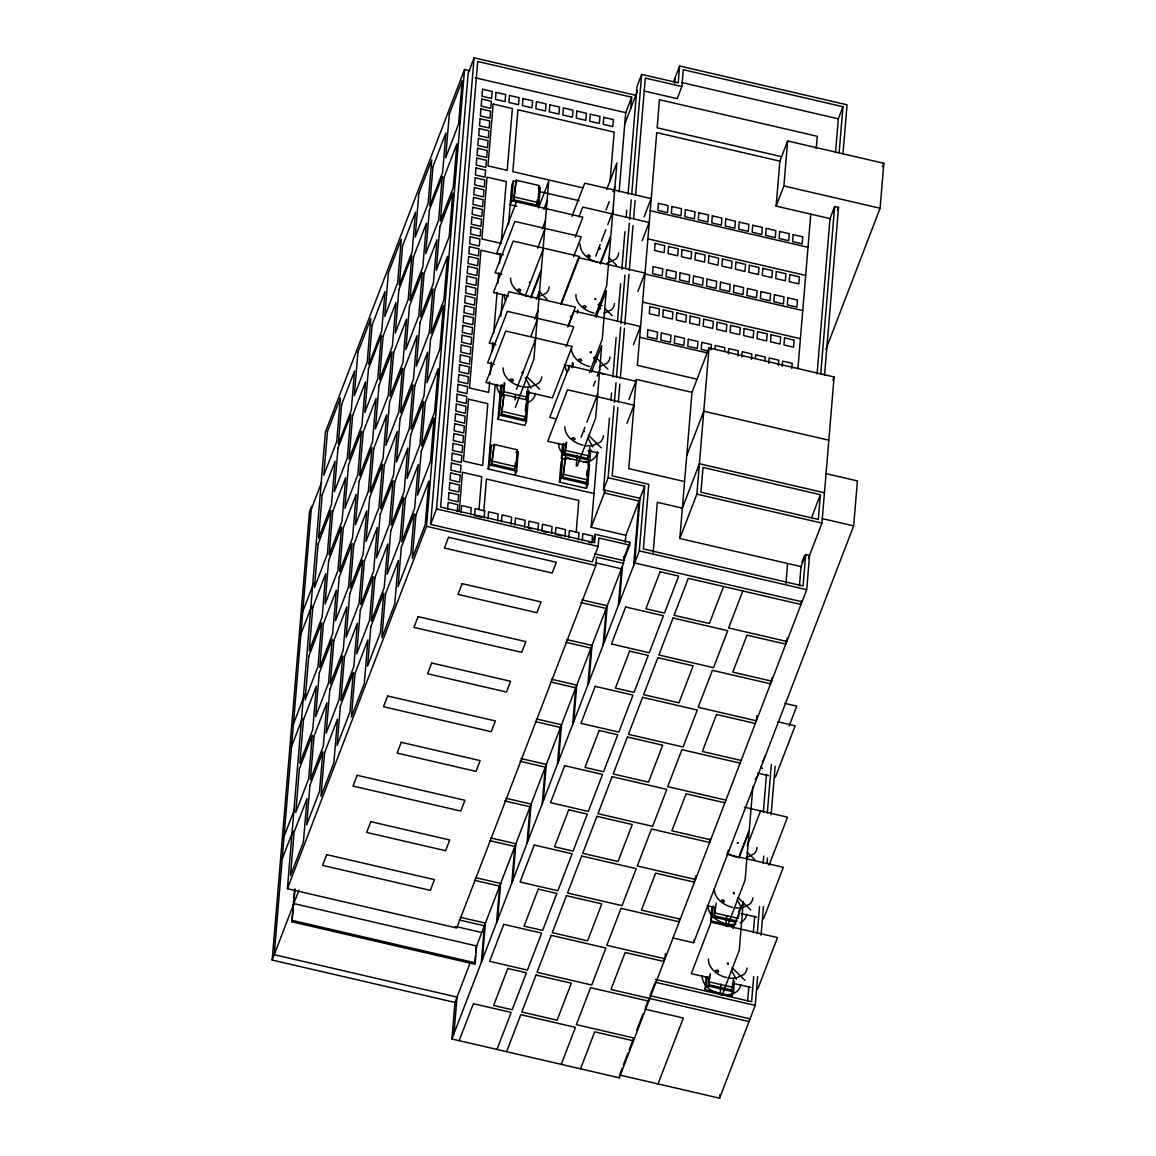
<?xml version="1.0" encoding="UTF-8"?>
<svg xmlns="http://www.w3.org/2000/svg" width="1156" height="1156" viewBox="0 0 1156 1156"><rect width="100%" height="100%" fill="white"/><g stroke="black" fill="none" stroke-linecap="round" stroke-linejoin="round"><path stroke-width="1.5" d="M799.446 585.846L801.05 566.613L805.703 554.504L809.547 555.4L806.7 589.69L619.327 1077.811L451.924 1038.998L454.958 1002.454L272.166 960.058L309.476 511.732L311.542 506.357L274.232 954.683L457.025 997.079L453.976 1033.609M475.694 952.371L476.127 947.313L623.489 563.405L596.554 557.163L595.846 565.587L456.736 927.993L287.411 888.718L325.428 431.954L464.539 69.562L469.784 70.776M293.841 903.587L476.633 945.969L475.232 962.832L474.711 964.176L291.919 921.794L294.65 888.978M291.919 921.794L295.026 889.412M287.411 888.718L426.521 526.327L464.539 69.562M594.646 553.854L623.72 560.602L629.659 545.126L598.88 537.988L598.172 546.427L592.233 561.888L430.61 524.405L468.166 73.262L474.09 57.8L635.728 95.283M430.61 524.405L436.549 508.943L474.09 57.8M447.574 509.449L448.167 502.412L457.776 504.652L457.198 511.675M459.221 511.342L462.472 472.284L481.72 476.749L478.989 509.565M461.042 512.57L461.634 505.548L471.258 507.773L470.665 514.796M489.638 381.682L488.742 392.419L469.495 387.954L480.968 250.216L500.201 254.681L499.464 263.626M490.231 374.53L491.271 362.001M492.167 351.279L492.904 342.335M493.655 333.39L497.08 292.251M497.817 283.307L498.713 272.57M501.285 241.676L506.285 181.593L487.052 177.143L481.893 238.974L501.14 243.439M483.844 510.692L486.474 479.046L578.838 500.461L576.194 532.107M484.133 517.917L484.725 510.894L475.102 508.669L474.509 515.692L477.11 516.298M594.011 493.54L488.179 468.989L495.202 384.587M500.895 316.253L502.687 294.679M508.524 224.553L511.805 185.09L513.351 181.059L516.718 181.839M488.179 468.989L489.725 464.958L491.358 445.291L494.725 446.072M516.905 206.332L510.172 204.771L511.718 200.739L513.351 181.059M491.762 464.004L494.204 444.453L517.296 449.8L515.894 466.663L514.854 469.35L491.762 464.004L494.204 444.453M513.755 199.786L516.197 180.22L539.288 185.581L537.887 202.445L536.846 205.132L513.755 199.786L516.197 180.22M487.991 518.813L488.569 511.79L498.193 514.015L497.6 521.053M528.986 390.974L526.457 421.376L524.896 425.408L497.961 419.166L500.794 385.179M497.961 419.166L499.508 415.134L502.036 384.717M501.56 414.166L503.987 394.615L501.56 414.166L524.636 419.527L525.677 416.839L527.078 399.976L503.192 394.499L504.175 382.694M503.192 394.499L504.926 383.373M501.458 521.934L502.036 514.911L511.66 517.137L511.068 524.174M515.027 400.063L515.475 394.745M514.998 467.674L515.417 462.617M536.846 205.132L537.265 200.075M515.417 471.662L515.114 475.246L516.66 471.215L518.307 451.534L517.267 454.221M474.711 964.176L475.419 955.752M538.653 206.982L540.285 187.315L539.26 190.003M514.926 525.055L515.504 518.033L525.127 520.272L524.549 527.295M524.636 419.527L524.925 416.146M525.344 411.088L525.908 404.34M526.977 391.422L526.283 399.846L528.162 387.043M481.344 962.341L484.378 925.797L459.12 919.945M482.37 959.653L485.419 923.109L460.16 917.257M496.56 922.676L499.609 886.132L474.35 880.28M497.6 919.988L500.635 883.444L475.391 877.592M538.017 530.416L538.595 523.393L528.971 521.154L528.393 528.191L531.601 528.928M511.79 883.011L514.839 846.467L489.58 840.614M512.831 880.323L515.865 843.779L490.606 837.927M541.861 531.312L542.453 524.275L552.062 526.515L551.484 533.537M527.02 843.345L530.069 806.801L504.811 800.935M528.061 840.643L531.095 804.114L505.837 798.247M559.403 482.124L561.05 462.443L562.596 458.412L560.963 478.078L559.403 482.124L586.352 488.367L587.898 484.335L589.531 464.654M566.454 459.394L561.397 458.224L562.582 443.918M568.694 370.585L569.142 365.209M561.397 458.224L562.943 454.192L563.839 443.456M563.001 477.125L565.428 457.574L588.52 462.92L587.118 479.783L586.092 482.486L563.001 477.125L565.428 457.574M589.806 447.459L588.072 458.585L564.981 453.239L565.833 443.109M572.104 367.781L572.523 362.724M564.981 453.239L566.715 442.112M572.986 366.784L573.275 363.403M577.436 313.377L577.711 309.996M542.251 803.666L545.285 767.122L520.041 761.269M564.952 536.659L565.53 529.636L555.92 527.411L555.328 534.433L561.744 535.922M543.277 800.978L546.326 764.434L521.067 758.582M568.795 537.554L569.388 530.532L579.011 532.757L578.419 539.78M576.237 465.868L577.119 455.262M557.481 764L560.515 727.456L535.257 721.604M558.507 761.313L561.556 724.769L536.297 718.916M610.05 181.564L614.168 132.102L517.96 109.791L512.816 171.637L582.783 187.85M586.656 475.737L587.075 470.68M588.072 458.585L588.361 455.218M586.352 488.367L586.8 483.006M582.263 540.676L582.855 533.653L592.479 535.878L591.886 542.915L588.679 542.164M588.332 464.466L589.878 460.435L590.774 449.713M572.697 724.335L575.746 687.791L550.487 681.939M573.737 721.647L576.772 685.103L551.528 679.251M625.251 542.323L625.83 535.3L591.193 527.266L597.45 452.213M619.125 191.78L625.714 112.667L631.638 97.191L477.703 61.499L440.624 507.022L594.56 542.728L595.268 534.289L629.89 542.323L629.659 545.126M630.714 108.447L631.638 97.191M802.047 601.785L634.644 562.972L640.034 498.323L603.461 489.841L609.443 418.125M610.932 400.207L611.524 393.04M612.868 376.899L616.148 337.465M617.492 321.325L620.628 283.682M621.827 269.334L624.948 231.691M626.147 217.342L626.74 210.175M628.084 194.049L637.043 86.483L641.681 74.374L678.24 82.856L679.656 65.993L847.059 104.806L842.984 153.705M587.927 684.67L590.976 648.126L565.717 642.259M604.66 489.393L604.357 492.976L638.993 501.01L633.618 565.66M588.968 681.968L592.002 645.438L566.743 639.571M603.461 489.841L608.114 477.731L614.082 406.031M614.385 402.447L616.018 382.723M616.466 377.347L620.642 327.148M620.945 323.564L624.977 275.157M625.569 267.99L629.298 223.166M629.601 219.582L631.248 199.872M631.696 194.483L641.681 74.374M617.882 407.432L612.189 475.824L648.762 484.292L643.372 548.941L803.073 585.976L805.703 554.504M618.344 402.028L619.833 384.038M620.281 378.633L624.486 328.246M624.775 324.648L628.98 274.247M629.269 270.649L633.011 225.651M633.618 218.455L635.121 200.465M635.569 195.061L645.308 78.073L681.867 86.555L677.214 98.665L644.138 90.992M603.157 644.99L606.206 608.461L580.948 602.594M604.198 642.303L607.232 605.758L581.974 599.906M618.388 605.325L621.422 568.781L596.178 562.929M619.414 602.637L622.463 566.093M623.489 563.405L624.081 556.383M674.584 83.145L675.003 78.088M451.924 1038.998L639.297 550.863L644.672 486.214L608.114 477.731M681.867 86.555L683.268 69.692L842.97 106.728L839.14 152.693M653.169 552.539L657.345 502.34L682.358 508.134L699.394 463.758L824.459 492.759M619.327 1077.811L619.558 1074.993L719.61 1098.2L755.229 1005.417L757.628 976.647M801.44 566.7L679.829 538.494L691.996 392.332L709.033 347.956L834.097 376.957L821.93 523.119L808.391 558.42M679.829 538.494L696.866 494.118L709.033 347.956M710.969 349.849L711.417 344.575L701.793 342.349L701.215 349.372L707.616 350.86M664.252 958.064L663.963 961.489L625.15 952.486L610.96 989.478L749.03 1021.557M714.972 348.982L715.261 345.471L724.884 347.71L724.595 351.222M665.437 953.657L665.003 958.801L606.813 945.305L621.018 908.327L679.193 921.823L679.482 918.399M728.294 353.866L728.728 348.592L738.352 350.832L737.918 356.091M694.713 878.733L694.424 882.158L655.611 873.156L641.421 910.133L680.234 919.136M695.739 876.031L695.45 879.47L637.274 865.974L651.464 828.997L709.654 842.493L709.943 839.054M741.762 356.987L742.195 351.713L751.819 353.953L751.386 359.227M672.648 937.877L693.643 942.747L693.875 939.929M755.374 358.36L755.677 354.849L765.286 357.074L764.997 360.585M734.421 981.141L733.525 991.862L731.979 995.908L705.03 989.652L706.07 977.138M734.335 926.259L710.767 920.797L711.952 906.477M705.03 989.652L706.591 985.62L707.327 976.676M710.767 920.797L712.313 916.751L713.209 906.029M733.453 978.901L731.719 990.013L708.628 984.666L709.322 976.228M737.441 921.144L714.35 915.798L715.058 907.359M708.628 984.666L710.362 973.54M714.35 915.798L716.229 902.995M830.572 218.744L776.138 206.115L779.881 161.146L787.626 140.974L883.834 163.285L880.092 208.253L825.89 349.459M768.697 363.23L769.145 357.97L778.754 360.195L778.32 365.469M776.138 206.115L783.884 185.957L787.626 140.974M720.087 994.738L720.968 984.117M725.795 926.231L726.676 915.624M719.61 1098.2L719.899 1094.645M782.164 366.365L782.612 361.091L792.236 363.316L791.788 368.591M731.979 995.908L732.427 990.533M738.626 916.78L739.175 910.032M756.79 715.651L756.371 720.795L698.181 707.299L712.371 670.321L770.561 683.817L770.85 680.378M752.888 786.542L749.276 829.936L739.089 856.48M771.876 677.691L771.587 681.13L732.774 672.127L746.978 635.15L785.791 644.138L786.08 640.713M797.929 368.547L810.775 214.149M816.237 148.589L817.263 136.292L659.469 99.705L657.143 127.825L781.615 156.681M747.643 1000.793L748.842 986.4M753.322 932.545L754.68 916.289M763.336 812.22L766.5 774.289M785.921 583.462L787.583 563.492M753.712 976.545L751.617 1001.717L655.409 979.407M757.296 933.412L759.535 906.448M763.133 863.301L763.726 856.119M767.324 812.971L771.355 764.434M761.067 935.276L763.466 906.492M767.049 863.33L767.497 857.94M771.095 814.778L775.141 766.211M787.106 638.025L786.817 641.45L728.641 627.968L742.831 590.976M817.09 374.009L830.022 218.614L834.661 206.505L838.519 207.401L824.531 375.295M835.528 152.419L838.331 118.822L842.97 106.728M801.296 601.048L801.021 604.472L688.282 578.332L674.092 615.31L709.394 623.503L723.584 586.525M820.688 374.4L834.661 206.505M820.384 494.681L818.318 519.42L700.941 492.21L703.007 467.458L820.384 494.681L811.555 517.686M693.643 942.747L853.663 525.893L857.405 480.91L825.919 473.613M311.311 509.16L321.628 482.269M302.785 611.625L313.608 583.433M300.907 634.109L311.73 605.917M293.422 724.061L304.881 694.207M291.558 746.545L302.381 718.353M516.486 201.751L496.733 253.207L503.395 254.739M284.058 836.496L294.245 809.966M538.248 188.269L539.288 185.581M282.194 858.98L293.017 830.788M538.508 207.964L548.695 181.42L541.384 269.276L530.561 297.497M543.869 209.395L547.063 201.086M542.236 229.061L545.43 220.767M537.656 248.179L544.664 229.928M525.185 296.066L543.017 249.595M272.166 960.058L298.999 890.134M531.023 297.916L541.21 271.357L533.899 359.227L515.417 407.36M536.384 299.332L539.577 291.037M499.594 399.485L501.155 395.453L504.522 396.233M571.974 216.389L584.719 183.183L651.131 198.586L644.123 216.851M534.751 319.013L537.93 310.718M530.806 336.468L537.179 319.865M489.812 449.323L491.358 445.291M578.91 217.039L582.725 207.083L649.137 222.487L642.129 240.737M516.429 389.341L535.531 339.546M575.255 237.067L582.899 217.155L511.718 200.739M573.622 256.748L581.266 236.821L514.854 221.432L495.1 272.874L501.747 274.42M624.775 123.909L637.332 91.18M560.674 304.144L578.52 257.672L644.932 273.076L637.924 291.341M561.787 302.973L579.618 256.502L513.206 241.098L493.453 292.555L508.438 296.023M606.741 189.411L616.928 162.852L610.903 235.26L600.065 263.467M606.019 209.987L609.212 201.679M613.027 191.723L614.934 186.752M516.255 452.487L517.296 449.8M567.769 327.018L575.413 307.091L509.001 291.702L489.248 343.144L495.895 344.69M568.333 326.021L574.07 311.08L640.482 326.483L633.474 344.748M595.687 256.17L600.152 244.552M601.423 241.243L605.889 229.625M607.796 224.64L612.897 211.36M566.122 346.684L573.781 326.772L507.354 311.369L487.615 362.825L494.262 364.371M600.528 263.9L610.729 237.341L606.683 285.85L595.224 315.733M673.977 80.776L679.656 65.993M596.091 317.308L606.279 290.748L602.247 339.257L589.502 372.449M591.525 372.116L601.727 345.557L595.687 417.966L577.22 466.099M593.36 386.046L595.268 381.075M597.19 376.09L599.733 369.458M581.121 437.228L584.936 427.258M586.858 422.287L597.681 394.066M628.907 399.557L635.916 381.292L569.503 365.903L549.75 417.345L556.412 418.891M626.928 423.443L633.936 405.192L567.524 389.789L547.771 441.245L566.064 445.479M591.193 527.266L605.397 490.289M592.291 542.02L595.268 534.289M625.83 535.3L644.672 486.214M623.965 557.784L629.89 542.323M454.958 1002.454L470.391 962.24M459.149 1040.675L473.353 1003.697L511.169 1012.454L496.964 1049.446M686.736 455.58L703.773 411.204L828.838 440.205M506.588 1051.671L520.792 1014.693L575.457 1027.366L561.267 1064.344M837.349 210.435L838.519 207.401M882.548 166.652L883.834 163.285M832.84 380.252L834.097 376.957M580.5 1068.809L594.704 1031.831L633.517 1040.833M801.917 562.148L804.446 555.574M620.194 1073.317L622.13 1068.274M623.431 1064.907L627.939 1053.145M629.225 1049.793L633.748 1038.016M636.667 1030.415L642.953 1014.029M645.438 1007.57L648.386 999.882M654.527 983.9L650.004 995.663L750.071 1018.87M789.115 726.04L796.759 706.128L784.592 703.31M738.944 858.142L749.131 831.583L745.1 880.092L727.269 926.563M747.195 845.759L760.576 810.905M775.373 777.251L795.111 725.809L777.757 721.778M658.039 1083.923L683.326 1018.031L644.846 1009.101M733.092 928.413L743.294 901.853L739.248 950.362L722.052 995.172M769.043 865.295L787.511 817.162L744.392 807.163M763.581 918.774L783.335 867.318L726.907 854.226M757.744 989.045L777.482 937.588L711.07 922.185L691.331 973.641L709.625 977.889M523.104 372.68L521.79 372.507L522.657 371.929M530.329 282.093L529.376 282.685L530.142 281.977M599.964 248.164L599.747 248.959L599.848 248.078M595.513 299.549C597.435 298.942 593.014 299.621 595.441 298.551M522.714 372.926L523.061 372.275M590.774 352.421L591.193 352.074M584.517 431.665L583.896 430.596M738.034 842.637L737.268 843.345L738.222 842.753M734.161 893.01L733.944 893.79L734.046 892.909M728.309 963.28L728.092 964.061L728.193 963.179M598.952 247.933L599.747 248.959M733.15 892.779L733.944 893.79M727.312 963.049L728.092 964.061M603.837 313.435L611.322 309.924A19.984 13.829 21 0 0 614.486 303.479M599.386 366.842L606.871 363.331A19.984 13.829 21 0 0 610.036 356.886M746.429 857.521L753.9 854.009A19.984 13.829 21 0 0 757.079 847.565M742.253 907.677L749.724 904.165A19.984 13.829 21 0 0 752.903 897.721M537.728 296.919L546.008 293.349A19.984 13.829 21 0 0 549.187 286.905M741.444 907.735L737.485 908.009A19.984 13.829 21 0 1 734.132 907.662M590.918 352.97L590.051 352.262L591.005 351.959M682.127 82.611L838.331 118.822M475.275 77.784L625.714 112.667M779.881 161.146L656.738 132.593L637.361 365.339L696.967 379.168M783.884 185.957L880.092 208.253M650.236 210.739L808.015 247.326M538.739 191.347L579.069 200.696M514.796 197.084L537.887 202.445M647.895 238.844L805.674 275.431M644.976 273.986L802.755 310.574M642.635 302.092L800.414 338.679M639.702 337.234L708.079 353.086M691.996 392.332L636.19 379.399L628.763 468.642L684.569 481.575M564.301 364.848L572.61 366.784M599.892 373.099L605.108 374.313M504.276 386.74L485.968 382.506L505.721 331.05L572.133 346.453L552.38 397.895L528.075 392.26M504.218 391.812L527.309 397.158M502.585 411.478L525.677 416.839M499.508 415.134L526.457 421.376M588.129 450.594L598.548 453.022M566.021 450.537L589.112 455.898M562.943 454.192L589.878 460.435M822.176 518.582L853.663 525.893M696.866 494.118L821.93 523.119M564.027 474.437L587.118 479.783M492.803 461.316L515.894 466.663M560.963 478.078L587.898 484.335M489.725 464.958L516.66 471.215M639.297 550.863L806.7 589.69M478.396 516.587L481.633 517.339M543.465 531.673L546.672 532.425M436.549 508.943L598.172 546.427M426.521 526.327L595.846 565.587M755.33 723.483L716.518 714.48L702.328 751.458L741.14 760.46M740.1 763.148L681.924 749.652L667.72 786.644L725.91 800.125M758.004 773.234L768.422 775.647M724.884 802.813L686.072 793.825L671.867 830.803L710.68 839.791M707.154 905.683L715.477 907.619M741.01 913.529L756.645 917.156M715.391 913.11L738.482 918.456M712.313 916.751L735.881 922.228M733.424 983.409L750.793 987.426M709.654 981.979L732.745 987.325M455.435 926.418L481.806 932.531M706.591 985.62L733.525 991.862M655.177 982.21L755.229 1005.417M648.747 1001.168L590.557 987.672L576.367 1024.649L634.543 1038.146M292.439 920.451L475.232 962.832M608.779 257.586L616.524 265.172M599.502 303.219L602.03 305.69M604.574 308.175L612.319 315.761M539.26 291.601L547.005 299.187M595.051 356.626L607.868 369.169M588.505 435.321L601.322 447.878M526.717 376.581L539.52 389.139M760.532 766.558L762.512 768.494M747.152 852.261L754.897 859.847M737.918 897.461L750.721 910.003M732.066 967.731L744.883 980.274M607.94 264.175L607.247 262.903L615.527 259.334A19.984 13.829 21 0 0 618.691 252.889M598.013 304.201L600.528 308.854M593.577 357.609L596.077 362.247M587.855 437.864L592.739 446.881M525.229 377.579L530.936 388.156M737.268 899.989L742.138 909.021M731.416 970.26L736.285 979.291M597.132 452.097A19.955 13.814 21 0 1 583.361 462.357M570.211 459.308A19.955 13.814 21 0 1 558.651 443.167M603.49 435.595A19.984 13.829 21 0 1 600.325 442.04L592.84 445.551L588.072 445.884A19.984 13.829 21 0 1 584.734 445.537M583.043 445.205A19.984 13.829 21 0 1 564.952 426.665M728.237 850.267A1.488 1.026 21 0 1 727.803 851.842M736.632 857.174A19.984 13.829 21 0 1 727.153 853.056M746.53 914.223A19.955 13.814 21 0 1 740.071 922.849M735.895 924.164A19.955 13.814 21 0 1 727.803 924.15M726.127 923.817A19.955 13.814 21 0 1 708.05 905.293M732.456 907.33A19.984 13.829 21 0 1 714.365 888.791M571.628 318.68A19.955 13.814 21 0 1 570.399 316.123M594.04 313.088A19.984 13.829 21 0 1 575.948 294.549M505.649 300.835A19.955 13.814 21 0 1 504.334 294.477M528.74 296.514A19.984 13.829 21 0 1 510.649 277.975M740.693 984.493A19.955 13.814 21 0 1 721.951 994.42M720.275 994.088A19.955 13.814 21 0 1 702.198 975.563M747.051 967.991A19.984 13.829 21 0 1 743.886 974.436L736.401 977.947L731.632 978.279A19.984 13.829 21 0 1 728.28 977.933M726.604 977.6A19.984 13.829 21 0 1 708.512 959.061M535.329 393.358A19.955 13.814 21 0 1 526.168 402.967M501.661 395.67A19.955 13.814 21 0 1 496.849 384.428M541.702 376.856A19.984 13.829 21 0 1 538.523 383.301L531.052 386.812L526.283 387.144A19.984 13.829 21 0 1 522.931 386.798M521.255 386.465A19.984 13.829 21 0 1 503.149 367.926M758.322 772.699A19.955 13.814 21 0 1 755.157 779.13M764.68 756.212A19.984 13.829 21 0 1 762.368 761.746M567.191 372.088A19.955 13.814 21 0 1 565.197 364.458M589.603 366.495A19.984 13.829 21 0 1 571.498 347.956M598.259 262.499A19.984 13.829 21 0 1 580.153 243.959M294.115 832.132L290.488 875.699L303.392 842.074L307.019 798.507L294.115 832.132M299.375 768.885L295.763 812.451L308.666 778.841L312.293 735.274L299.375 768.885M303.479 719.697L299.852 763.263L312.756 729.638L316.383 686.072L303.479 719.697M308.739 656.449L305.112 700.016L318.016 666.405L321.643 622.838L308.739 656.449M312.828 607.261L309.216 650.828L322.119 617.203L325.746 573.636L312.828 607.261M318.102 544.014L314.475 587.58L327.379 553.97L331.006 510.403L318.102 544.014M322.192 494.826L318.565 538.393L331.469 504.782L335.096 461.201L322.192 494.826M327.451 431.578L323.825 475.145L336.743 441.534L340.37 397.967L327.451 431.578M309.924 785.43L306.658 824.792L319.562 791.166L322.842 751.819L309.924 785.43M314.027 736.242L310.4 779.809L323.304 746.198L326.931 702.631L314.027 736.242M319.287 672.994L315.66 716.561L328.564 682.95L332.191 639.384L319.287 672.994M323.377 623.807L319.75 667.373L332.668 633.763L336.295 590.196L323.377 623.807M328.651 560.559L325.024 604.126L337.928 570.515L341.555 526.948L328.651 560.559M332.74 511.371L329.113 554.938L342.017 521.327L345.644 477.76L332.74 511.371M338 448.123L334.373 491.69L347.291 458.079L350.904 414.513L338 448.123M341.627 404.557L338.361 443.918L351.265 410.293L354.531 370.946L341.627 404.557M324.576 752.787L320.949 796.354L333.853 762.743L337.48 719.177L324.576 752.787M329.836 689.554L326.209 733.121L339.113 699.496L342.74 655.929L329.836 689.554M333.925 640.352L330.298 683.918L343.216 650.308L346.829 606.741L333.925 640.352M339.199 577.119L335.572 620.685L348.476 587.06L352.103 543.493L339.199 577.119M343.289 527.916L339.662 571.483L352.566 537.872L356.192 494.306L343.289 527.916M348.548 464.683L344.921 508.25L357.825 474.625L361.452 431.058L348.548 464.683M352.652 415.481L349.025 459.062L361.929 425.437L365.556 381.87L352.652 415.481M357.912 352.248L354.285 395.814L367.189 362.189L370.816 318.623L357.912 352.248M340.384 706.099L337.104 745.447L350.008 711.836L353.288 672.474L340.384 706.099M344.474 656.911L340.847 700.478L353.75 666.853L357.377 623.286L344.474 656.911M349.748 593.664L346.121 637.231L359.025 603.605L362.652 560.039L349.748 593.664M353.837 544.476L350.21 588.043L363.114 554.418L366.741 510.851L353.837 544.476M359.097 481.228L355.47 524.795L368.374 491.17L372.001 447.603L359.097 481.228M363.201 432.041L359.574 475.607L372.478 441.982L376.105 398.415L363.201 432.041M368.461 368.793L364.834 412.36L377.737 378.735L381.364 335.168L368.461 368.793M372.088 325.226L368.807 364.574L381.711 330.963L384.991 291.601L372.088 325.226M355.022 673.457L351.395 717.023L364.299 683.398L367.926 639.832L355.022 673.457M360.296 610.209L356.669 653.776L369.573 620.165L373.2 576.598L360.296 610.209M364.386 561.021L360.759 604.588L373.663 570.977L377.29 527.396L364.386 561.021M369.645 497.774L366.019 541.34L378.922 507.73L382.549 464.163L369.645 497.774M373.749 448.586L370.122 492.153L383.026 458.542L386.653 414.961L373.749 448.586M379.009 385.338L375.382 428.905L388.286 395.294L391.913 351.727L379.009 385.338M383.098 336.15L379.471 379.717L392.375 346.106L396.002 302.525L383.098 336.15M388.373 272.903L384.746 316.469L397.65 282.859L401.276 239.292L388.373 272.903M370.845 626.754L367.565 666.116L380.469 632.491L383.749 593.144L370.845 626.754M374.934 577.567L371.307 621.133L384.211 587.523L387.838 543.956L374.934 577.567M380.194 514.319L376.567 557.886L389.471 524.275L393.098 480.708L380.194 514.319M384.298 465.131L380.671 508.698L393.575 475.087L397.202 431.52L384.298 465.131M389.558 401.883L385.931 445.45L398.834 411.839L402.461 368.273L389.558 401.883M393.647 352.696L390.02 396.262L402.924 362.652L406.551 319.085L393.647 352.696M398.921 289.448L395.294 333.015L408.198 299.404L411.825 255.837L398.921 289.448M402.548 245.881L399.268 285.243L412.172 251.618L415.452 212.271L402.548 245.881M385.483 594.112L381.856 637.679L394.76 604.068L398.387 560.501L385.483 594.112M390.742 530.879L387.115 574.445L400.019 540.82L403.646 497.253L390.742 530.879M394.846 481.676L391.219 525.258L404.123 491.632L407.75 448.066L394.846 481.676M400.106 418.443L396.479 462.01L409.383 428.385L413.01 384.818L400.106 418.443M404.195 369.241L400.568 412.822L413.472 379.197L417.099 335.63L404.195 369.241M409.47 306.008L405.843 349.574L418.747 315.949L422.374 272.382L409.47 306.008M413.559 256.805L409.932 300.387L422.836 266.761L426.463 223.195L413.559 256.805M418.819 193.572L415.192 237.139L428.096 203.514L431.723 159.947L418.819 193.572M401.291 547.424L398.025 586.771L410.929 553.16L414.195 513.799L401.291 547.424M405.395 498.236L401.768 541.803L414.672 508.178L418.299 464.611L405.395 498.236M410.655 434.988L407.028 478.555L419.931 444.944L423.558 401.363L410.655 434.988M414.744 385.801L411.117 429.367L424.021 395.742L427.648 352.175L414.744 385.801M420.018 322.553L416.391 366.12L429.295 332.509L432.922 288.928L420.018 322.553M424.108 273.365L420.481 316.932L433.384 283.307L437.011 239.74L424.108 273.365M429.367 210.117L425.74 253.684L438.644 220.074L442.271 176.492L429.367 210.117M432.994 166.551L429.714 205.898L442.632 172.287L445.898 132.926L432.994 166.551M415.943 514.781L412.316 558.348L425.22 524.737L428.847 481.156L415.943 514.781M421.203 451.534L417.576 495.1L430.48 461.49L434.107 417.923L421.203 451.534M425.292 402.346L421.665 445.913L434.569 412.302L438.196 368.721L425.292 402.346M430.567 339.098L426.94 382.665L439.844 349.054L443.47 305.487L430.567 339.098M434.656 289.91L431.029 333.477L443.933 299.866L447.56 256.285L434.656 289.91M439.916 226.663L436.289 270.229L449.193 236.619L452.82 193.052L439.916 226.663M444.02 177.475L440.393 221.042L453.296 187.431L456.923 143.85L444.02 177.475M449.279 114.227L445.652 157.794L458.556 124.183L462.183 80.617L449.279 114.227M448.976 492.586L448.398 499.609L458.022 501.834L458.6 494.811L448.976 492.586M449.8 482.746L449.222 489.768L458.831 491.994L459.423 484.971L449.8 482.746M450.623 472.905L450.031 479.928L459.655 482.168L460.233 475.13L450.623 472.905M451.432 463.065L450.854 470.087L460.478 472.327L461.056 465.304L451.432 463.065M452.256 453.224L451.678 460.261L461.287 462.487L461.88 455.464L452.256 453.224M453.08 443.384L452.487 450.421L462.111 452.646L462.689 445.624L453.08 443.384M453.889 433.558L453.311 440.58L462.935 442.806L463.513 435.783L453.889 433.558M454.713 423.717L454.135 430.74L463.744 432.965L464.336 425.943L454.713 423.717M455.536 413.877L454.944 420.9L464.567 423.139L465.145 416.102L455.536 413.877M456.345 404.036L455.767 411.059L465.391 413.299L465.969 406.262L456.345 404.036M457.169 394.196L456.591 401.233L466.2 403.458L466.793 396.436L457.169 394.196M457.993 384.356L457.4 391.393L467.024 393.618L467.616 386.595L457.993 384.356M458.802 374.53L458.224 381.552L467.848 383.778L468.426 376.755L458.802 374.53M459.626 364.689L459.048 371.712L468.657 373.937L469.249 366.914L459.626 364.689M460.449 354.849L459.857 361.871L469.481 364.111L470.073 357.074L460.449 354.849M461.258 345.008L460.68 352.031L470.304 354.271L470.882 347.234L461.258 345.008M462.082 335.168L461.504 342.205L471.113 344.43L471.706 337.408L462.082 335.168M462.906 325.327L462.313 332.364L471.937 334.59L472.529 327.567L462.906 325.327M463.715 315.501L463.137 322.524L472.761 324.749L473.339 317.727L463.715 315.501M464.539 305.661L463.961 312.684L473.57 314.909L474.162 307.886L464.539 305.661M465.362 295.82L464.77 302.843L474.394 305.083L474.986 298.046L465.362 295.82M466.171 285.98L465.593 293.003L475.217 295.242L475.795 288.205L466.171 285.98M466.995 276.139L466.417 283.177L476.026 285.402L476.619 278.379L466.995 276.139M467.819 266.299L467.226 273.336L476.85 275.562L477.442 268.539L467.819 266.299M468.628 256.473L468.05 263.496L477.674 265.721L478.252 258.698L468.628 256.473M469.452 246.633L468.874 253.655L478.483 255.881L479.075 248.858L469.452 246.633M470.275 236.792L469.683 243.815L479.307 246.055L479.899 239.017L470.275 236.792M471.084 226.952L470.506 233.974L480.13 236.214L480.708 229.177L471.084 226.952M471.908 217.111L471.33 224.148L480.939 226.374L481.532 219.351L471.908 217.111M472.732 207.271L472.139 214.308L481.763 216.533L482.355 209.511L472.732 207.271M473.541 197.445L472.963 204.468L482.587 206.693L483.165 199.67L473.541 197.445M474.365 187.604L473.787 194.627L483.396 196.852L483.988 189.83L474.365 187.604M475.188 177.764L474.596 184.787L484.22 187.026L484.812 179.989L475.188 177.764M475.997 167.923L475.419 174.946L485.043 177.186L485.621 170.149L475.997 167.923M476.821 158.083L476.243 165.12L485.852 167.345L486.445 160.323L476.821 158.083M477.645 148.243L477.052 155.28L486.676 157.505L487.268 150.482L477.645 148.243M478.454 138.417L477.876 145.439L487.5 147.665L488.078 140.642L478.454 138.417M479.278 128.576L478.7 135.599L488.309 137.824L488.901 130.801L479.278 128.576M480.101 118.736L479.509 125.758L489.132 127.998L489.725 120.961L480.101 118.736M480.91 108.895L480.332 115.918L489.956 118.158L490.534 111.121L480.91 108.895M481.734 99.055L481.156 106.092L490.765 108.317L491.358 101.294L481.734 99.055M482.558 89.214L481.965 96.251L491.589 98.477L492.181 91.454L482.558 89.214M468.556 399.196L463.411 461.042L482.659 465.492L487.803 403.661L468.556 399.196M493.135 104.054L487.976 165.9L507.224 170.351L512.368 108.519L493.135 104.054M496.025 92.35L495.433 99.373L505.056 101.598L505.649 94.575L496.025 92.35M509.493 95.471L508.915 102.494L518.524 104.719L519.116 97.696L509.493 95.471M522.96 98.592L522.382 105.615L531.991 107.84L532.584 100.818L522.96 98.592M536.427 101.714L535.849 108.736L545.473 110.976L546.051 103.939L536.427 101.714M549.895 104.835L549.317 111.857L558.94 114.097L559.518 107.06L549.895 104.835M563.377 107.956L562.784 114.993L572.408 117.218L572.986 110.196L563.377 107.956M576.844 111.077L576.252 118.114L585.875 120.34L586.453 113.317L576.844 111.077M590.311 114.213L589.719 121.236L599.343 123.461L599.935 116.438L590.311 114.213M603.779 117.334L603.186 124.357L612.81 126.582L613.403 119.559L603.779 117.334M647.924 329.85L647.331 336.887L656.955 339.113L657.533 332.09L647.924 329.85M649.845 306.658L649.267 313.681L658.877 315.92L659.469 308.883L649.845 306.658M653.183 266.617L652.591 273.64L662.215 275.865L662.807 268.842L653.183 266.617M655.105 243.41L654.527 250.447L664.151 252.673L664.729 245.65L655.105 243.41M658.443 203.369L657.865 210.392L667.474 212.632L668.067 205.595L658.443 203.369M661.391 332.986L660.798 340.009L670.422 342.234L671 335.211L661.391 332.986M663.313 309.779L662.735 316.816L672.359 319.042L672.937 312.019L663.313 309.779M666.651 269.738L666.058 276.761L675.682 278.986L676.274 271.963L666.651 269.738M668.587 246.531L667.995 253.569L677.618 255.794L678.196 248.771L668.587 246.531M671.911 206.491L671.333 213.513L680.956 215.753L681.534 208.716L671.911 206.491M674.858 336.107L674.266 343.13L683.89 345.355L684.482 338.332L674.858 336.107M676.78 312.9L676.202 319.937L685.826 322.163L686.404 315.14L676.78 312.9M680.118 272.859L679.54 279.882L689.149 282.122L689.742 275.085L680.118 272.859M682.054 249.667L681.462 256.69L691.086 258.915L691.678 251.892L682.054 249.667M685.378 209.612L684.8 216.634L694.424 218.874L695.002 211.851L685.378 209.612M688.326 339.228L687.733 346.251L697.357 348.491L697.949 341.454L688.326 339.228M690.262 316.036L689.67 323.059L699.293 325.284L699.871 318.261L690.262 316.036M693.586 275.981L693.008 283.003L702.631 285.243L703.209 278.206L693.586 275.981M695.522 252.788L694.929 259.811L704.553 262.036L705.146 255.014L695.522 252.788M698.86 212.733L698.267 219.77L707.891 221.995L708.469 214.973L698.86 212.733M703.729 319.157L703.137 326.18L712.761 328.405L713.339 321.382L703.729 319.157M707.053 279.102L706.475 286.139L716.099 288.364L716.677 281.341L707.053 279.102M708.989 255.91L708.397 262.932L718.02 265.172L718.613 258.135L708.989 255.91M712.327 215.854L711.735 222.891L721.358 225.117L721.936 218.094L712.327 215.854M717.197 322.278L716.604 329.301L726.228 331.541L726.821 324.504L717.197 322.278M720.52 282.223L719.942 289.26L729.566 291.485L730.144 284.463L720.52 282.223M722.457 259.031L721.879 266.053L731.488 268.293L732.08 261.256L722.457 259.031M725.795 218.99L725.202 226.012L734.826 228.238L735.418 221.215L725.795 218.99M730.664 325.4L730.072 332.422L739.696 334.662L740.288 327.625L730.664 325.4M734.002 285.359L733.41 292.381L743.033 294.607L743.611 287.584L734.002 285.359M735.924 262.152L735.346 269.175L744.97 271.414L745.548 264.392L735.924 262.152M739.262 222.111L738.67 229.134L748.293 231.359L748.886 224.336L739.262 222.111M744.132 328.521L743.554 335.543L753.163 337.783L753.755 330.746L744.132 328.521M747.47 288.48L746.877 295.502L756.501 297.728L757.093 290.705L747.47 288.48M749.391 265.273L748.813 272.31L758.437 274.536L759.015 267.513L749.391 265.273M752.729 225.232L752.151 232.255L761.761 234.495L762.353 227.457L752.729 225.232M757.599 331.642L757.021 338.679L766.63 340.904L767.223 333.882L757.599 331.642M760.937 291.601L760.345 298.624L769.968 300.849L770.561 293.826L760.937 291.601M762.859 268.394L762.281 275.431L771.905 277.657L772.483 270.634L762.859 268.394M766.197 228.353L765.619 235.376L775.228 237.616L775.821 230.579L766.197 228.353M771.066 334.763L770.488 341.8L780.112 344.026L780.69 337.003L771.066 334.763M774.404 294.722L773.812 301.745L783.436 303.985L784.028 296.947L774.404 294.722M776.341 271.53L775.748 278.553L785.372 280.778L785.95 273.755L776.341 271.53M779.664 231.475L779.086 238.497L788.71 240.737L789.288 233.714L779.664 231.475M784.534 337.899L783.956 344.921L793.58 347.147L794.158 340.124L784.534 337.899M787.872 297.843L787.294 304.866L796.903 307.106L797.495 300.069L787.872 297.843M789.808 274.651L789.216 281.674L798.839 283.899L799.432 276.876L789.808 274.651M793.132 234.596L792.554 241.633L802.177 243.858L802.755 236.836L793.132 234.596M326.714 854.645L322.582 865.396L430.335 890.38L434.468 879.629L326.714 854.645M357.175 775.3L353.042 786.066L460.796 811.05L464.914 800.284L357.175 775.3M387.621 695.97L383.489 706.721L491.242 731.705L495.375 720.954L387.621 695.97M418.082 616.625L413.949 627.39L521.703 652.374L525.836 641.609L418.082 616.625M448.528 537.294L444.41 548.045L552.149 573.029L556.282 562.278L448.528 537.294M370.801 821.67L366.669 832.421L445.566 850.715L449.698 839.964L370.801 821.67M401.262 742.325L397.129 753.091L476.026 771.384L480.145 760.619L401.262 742.325M431.708 662.995L427.59 673.746L506.473 692.039L510.605 681.289L431.708 662.995M462.169 583.65L458.036 594.415L536.933 612.709L541.051 601.944L462.169 583.65M503.799 924.352L489.609 961.33L527.425 970.101L541.615 933.123L503.799 924.352M534.26 845.022L520.07 881.999L557.886 890.77L572.076 853.778L534.26 845.022M564.706 765.677L550.516 802.654L588.332 811.425L602.536 774.448L564.706 765.677M595.167 686.346L580.977 723.324L618.792 732.095L632.982 695.117L595.167 686.346M625.627 607.001L611.423 643.979L649.239 652.75L663.443 615.772L625.627 607.001M507.816 968.482L493.626 1005.46L512.195 1009.766L526.399 972.788L507.816 968.482M538.277 889.152L524.073 926.129L542.655 930.436L556.845 893.458L538.277 889.152M568.723 809.807L554.533 846.784L573.101 851.091L587.306 814.113L568.723 809.807M599.184 730.476L584.994 767.454L603.562 771.76L617.752 734.783L599.184 730.476M629.63 651.131L615.44 688.109L634.023 692.415L648.213 655.438L629.63 651.131M660.09 571.801L645.901 608.779L664.469 613.085L678.673 576.107L660.09 571.801M536.008 975.028L521.818 1012.006L557.12 1020.184L571.31 983.207L536.008 975.028M551.239 935.348L537.049 972.326L591.713 985.013L605.917 948.036L551.239 935.348M566.469 895.683L552.279 932.661L587.58 940.854L601.77 903.876L566.469 895.683M581.699 856.018L567.495 892.996L622.044 905.639L636.234 868.662L581.699 856.018M596.93 816.353L582.725 853.33L618.027 861.509L632.231 824.531L596.93 816.353M612.145 776.673L597.955 813.665L652.634 826.338L666.824 789.36L612.145 776.673M627.376 737.008L613.186 773.985L648.487 782.178L662.677 745.201L627.376 737.008M642.606 697.343L628.416 734.32L683.08 746.993L697.285 710.015L642.606 697.343M657.836 657.677L643.632 694.655L678.933 702.834L693.138 665.856L657.836 657.677M673.067 617.998L658.862 654.99L713.541 667.662L727.731 630.685L673.067 617.998M572.509 439.309A1.488 1.026 21 0 0 574.937 439.396A1.488 1.026 21 0 0 573.289 437.705A1.488 1.026 21 0 0 572.509 439.309M721.908 901.434A1.488 1.026 21 0 0 724.35 901.521A1.488 1.026 21 0 0 722.702 899.845A1.488 1.026 21 0 0 721.908 901.434M583.505 307.193A1.488 1.026 21 0 0 585.933 307.279A1.488 1.026 21 0 0 584.286 305.603A1.488 1.026 21 0 0 583.505 307.193M518.191 290.618A1.488 1.026 21 0 0 520.634 290.705A1.488 1.026 21 0 0 518.986 289.029A1.488 1.026 21 0 0 518.191 290.618M716.07 971.719A1.488 1.026 21 0 0 718.497 971.806A1.488 1.026 21 0 0 716.85 970.115A1.488 1.026 21 0 0 716.07 971.719M510.706 380.57A1.488 1.026 21 0 0 513.148 380.656A1.488 1.026 21 0 0 511.501 378.966A1.488 1.026 21 0 0 510.706 380.57M579.055 360.6A1.488 1.026 21 0 0 581.497 360.686A1.488 1.026 21 0 0 579.85 359.01A1.488 1.026 21 0 0 579.055 360.6M587.71 256.603A1.488 1.026 21 0 0 590.152 256.69A1.488 1.026 21 0 0 588.505 254.999A1.488 1.026 21 0 0 587.71 256.603"/></g></svg>
